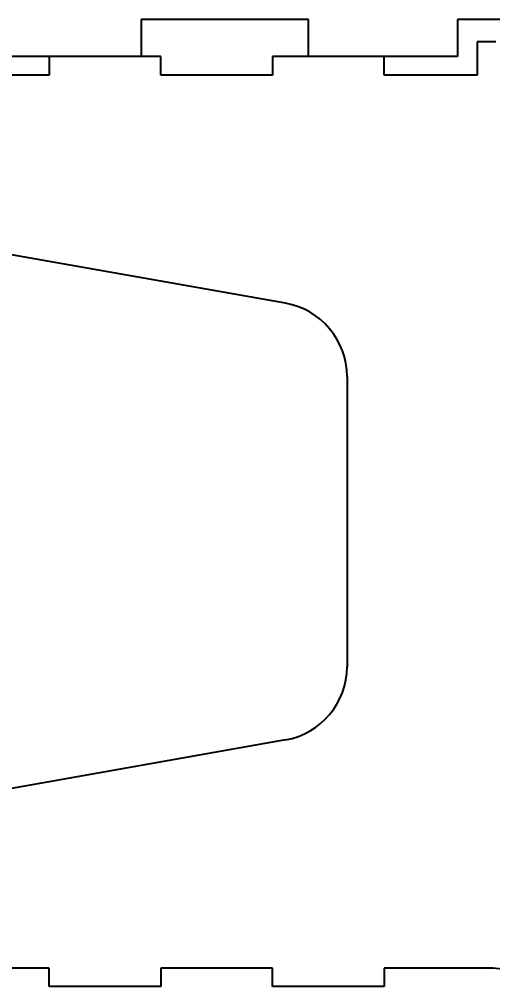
# Model space of a CAD drawing. Header units: millimetres. Extents: x 0 to 1198, y 2 to 800.
# Drawn here: x 652 to 715.6, y 20 to 150 of the extents above; entities that cross this region are included whole.
import ezdxf

# ---------------------------------------------------------------- set-up
doc = ezdxf.new("R2010")
doc.units = ezdxf.units.MM
doc.styles.add('SLDTEXTSTYLE0', font='TXT', dxfattribs={"width": 0.75})
doc.dimstyles.new('SLDDIMSTYLE0', dxfattribs={"dimtxt": 3.5, "dimasz": 3.302, "dimexe": 0, "dimexo": 0.0625, "dimgap": 0.875, "dimtad": 1, "dimrnd": 1e-09, "dimzin": 12, "dimdsep": 46, "dimtxsty": 'SLDTEXTSTYLE0', "dimblk1": 'NONE', "dimblk2": 'NONE', "dimsah": 1, "dimcen": 0.09, "dimadec": 0, "dimazin": 3, "dimtfac": 1, "dimtmove": 0, "dimatfit": 0, "dimldrblk": 'NONE', "dimfxl": 1, "dimfrac": 2, "dimtolj": 1, "dimtzin": 12, "dimarcsym": 0})

# ---------------------------------------------------------------- blocks, each defined once
blk = doc.blocks.new('2- Top')
at = {"color": 179, "linetype": 'Continuous', "lineweight": 25}
for p, q in [((227.5, 150), (227.5, 155)), ((227.5, 155), (247.5, 155)), ((247.5, 155), (247.5, 150)), ((270, 150), (270, 155)), ((270, 155), (290, 155)), ((205, 150), (227.5, 150)), ((247.5, 150), (270, 150))]:
    blk.add_line(p, q, dxfattribs=at)
blk = doc.blocks.new('2- Side')
at = {"color": 179, "linetype": 'Continuous', "lineweight": 25}
for p, q in [((0, 100), (0, 97.5)), ((124.5, 99.13), (124.5, 85)), ((0, 97.5), (4.5, 97.5)), ((4.5, 97.5), (4.5, 85)), ((2, 85), (2, 70)), ((4.5, 85), (2, 85)), ((124.5, 85), (127, 85)), ((127, 85), (127, 70)), ((45, 80), (84, 80)), ((35.15, 71.74), (22.79, 1.65)), ((93.85, 71.74), (106.21, 1.65)), ((2, 70), (4.5, 70)), ((4.5, 70), (4.5, 55)), ((127, 70), (124.5, 70)), ((124.5, 70), (124.5, 55)), ((2, 55), (2, 40)), ((4.5, 55), (2, 55)), ((124.5, 55), (127, 55)), ((127, 55), (127, 40)), ((2, 40), (4.5, 40)), ((4.5, 40), (4.5, 25)), ((127, 40), (124.5, 40)), ((124.5, 40), (124.5, 25))]:
    blk.add_line(p, q, dxfattribs=at)
for centre, start, end in [((134.5, 99.13), 170, 180), ((45, 70), 90, 170), ((84, 70), 10, 90)]:
    blk.add_arc(centre, 10, start, end, dxfattribs=at)
blk = doc.blocks.new('_D')
at = {"color": 7, "linetype": 'Continuous', "lineweight": 18, "insert": (564.77, 79.31), "char_height": 3.5, "attachment_point": 1, "style": 'SLDTEXTSTYLE0'}
blk.add_mtext('2', dxfattribs=at)
blk = doc.blocks.new('_NONE')

msp = doc.modelspace()

# ---------------------------------------------------------------- block references
at = {"color": 7, "linetype": 'Continuous'}
for name, p, rotation in [('2- Top', (938.394, 300.001), 180), ('2- Side', (616.065, 147.001), 270)]:
    msp.add_blockref(name, p, dxfattribs=dict(at, rotation=rotation))

# ---------------------------------------------------------------- dimensions: what is measured, and where the dimension line sits
at = {"color": 7, "linetype": 'Continuous', "lineweight": 18}
dim = msp.add_linear_dim(base=(566.065487481, 74.799138597), p1=(720.229913897, 74.799138597), p2=(411.901061066, 74.799138597), angle=90, dimstyle='SLDDIMSTYLE0', dxfattribs=at)
dim.commit()
dim.dimension.update_dxf_attribs({"geometry": '_D', "text_midpoint": (566.065487481, 74.799138597), "dimtype": 160})

doc.saveas('drawing.dxf')
